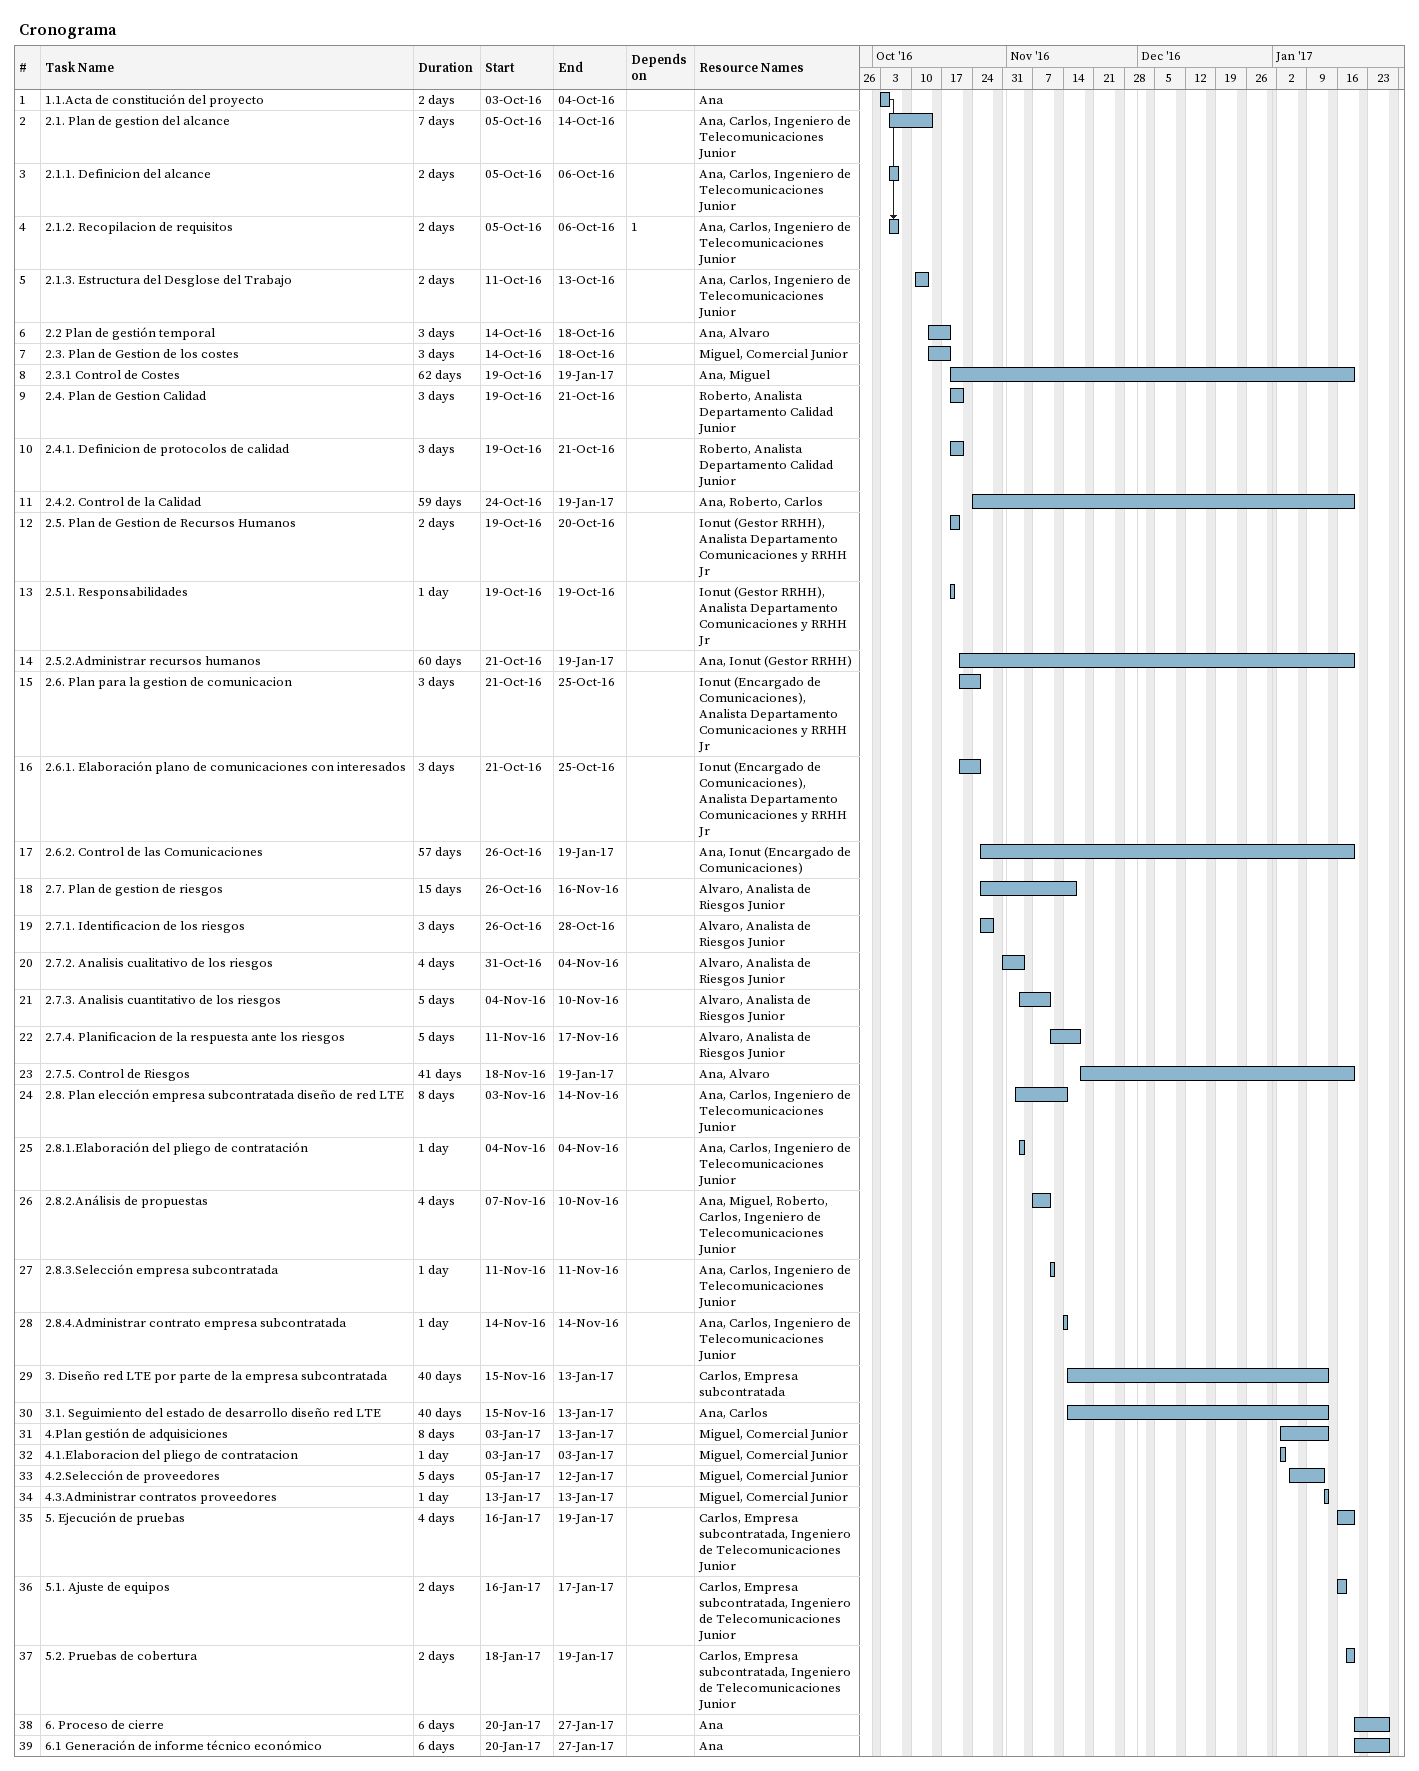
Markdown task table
Cronograma

| ID | Task | Duration | Start | Finish | Predecessors | Resources |
|---|---|---|---|---|---|---|
| 1 | 1.1.Acta de constitución del proyecto | 2d | 2016-10-03 | 2016-10-04 |  | Ana |
| 2 | 2.1. Plan de gestion del alcance | 7d | 2016-10-05 | 2016-10-14 |  | Ana, Carlos, Ingeniero de Telecomunicaciones Junior |
| 3 | 2.1.1. Definicion del alcance | 2d | 2016-10-05 | 2016-10-06 |  | Ana, Carlos, Ingeniero de Telecomunicaciones Junior |
| 4 | 2.1.2. Recopilacion de requisitos | 2d | 2016-10-05 | 2016-10-06 | 1 | Ana, Carlos, Ingeniero de Telecomunicaciones Junior |
| 5 | 2.1.3. Estructura del Desglose del Trabajo | 2d | 2016-10-11 | 2016-10-13 |  | Ana, Carlos, Ingeniero de Telecomunicaciones Junior |
| 6 | 2.2 Plan de gestión temporal | 3d | 2016-10-14 | 2016-10-18 |  | Ana, Alvaro |
| 7 | 2.3. Plan de Gestion de los costes | 3d | 2016-10-14 | 2016-10-18 |  | Miguel, Comercial Junior |
| 8 | 2.3.1 Control de Costes | 62d | 2016-10-19 | 2017-01-19 |  | Ana, Miguel |
| 9 | 2.4. Plan de Gestion Calidad | 3d | 2016-10-19 | 2016-10-21 |  | Roberto, Analista Departamento Calidad Junior |
| 10 | 2.4.1. Definicion de protocolos de calidad | 3d | 2016-10-19 | 2016-10-21 |  | Roberto, Analista Departamento Calidad Junior |
| 11 | 2.4.2. Control de la Calidad | 59d | 2016-10-24 | 2017-01-19 |  | Ana, Roberto, Carlos |
| 12 | 2.5. Plan de Gestion de Recursos Humanos | 2d | 2016-10-19 | 2016-10-20 |  | Ionut (Gestor RRHH), Analista Departamento Comunicaciones y RRHH Jr |
| 13 | 2.5.1. Responsabilidades | 1d | 2016-10-19 | 2016-10-19 |  | Ionut (Gestor RRHH), Analista Departamento Comunicaciones y RRHH Jr |
| 14 | 2.5.2.Administrar recursos humanos | 60d | 2016-10-21 | 2017-01-19 |  | Ana, Ionut (Gestor RRHH) |
| 15 | 2.6. Plan para la gestion de comunicacion | 3d | 2016-10-21 | 2016-10-25 |  | Ionut (Encargado de Comunicaciones), Analista Departamento Comunicaciones y RRHH Jr |
| 16 | 2.6.1. Elaboración plano de comunicaciones con interesados | 3d | 2016-10-21 | 2016-10-25 |  | Ionut (Encargado de Comunicaciones), Analista Departamento Comunicaciones y RRHH Jr |
| 17 | 2.6.2. Control de las Comunicaciones | 57d | 2016-10-26 | 2017-01-19 |  | Ana, Ionut (Encargado de Comunicaciones) |
| 18 | 2.7. Plan de gestion de riesgos | 15d | 2016-10-26 | 2016-11-16 |  | Alvaro, Analista de Riesgos Junior |
| 19 | 2.7.1. Identificacion de los riesgos | 3d | 2016-10-26 | 2016-10-28 |  | Alvaro, Analista de Riesgos Junior |
| 20 | 2.7.2. Analisis cualitativo de los riesgos | 4d | 2016-10-31 | 2016-11-04 |  | Alvaro, Analista de Riesgos Junior |
| 21 | 2.7.3. Analisis cuantitativo de los riesgos | 5d | 2016-11-04 | 2016-11-10 |  | Alvaro, Analista de Riesgos Junior |
| 22 | 2.7.4. Planificacion de la respuesta ante los riesgos | 5d | 2016-11-11 | 2016-11-17 |  | Alvaro, Analista de Riesgos Junior |
| 23 | 2.7.5. Control de Riesgos | 41d | 2016-11-18 | 2017-01-19 |  | Ana, Alvaro |
| 24 | 2.8. Plan elección empresa subcontratada diseño de red LTE | 8d | 2016-11-03 | 2016-11-14 |  | Ana, Carlos, Ingeniero de Telecomunicaciones Junior |
| 25 | 2.8.1.Elaboración del pliego de contratación | 1d | 2016-11-04 | 2016-11-04 |  | Ana, Carlos, Ingeniero de Telecomunicaciones Junior |
| 26 | 2.8.2.Análisis de propuestas | 4d | 2016-11-07 | 2016-11-10 |  | Ana, Miguel, Roberto, Carlos, Ingeniero de Telecomunicaciones Junior |
| 27 | 2.8.3.Selección empresa subcontratada | 1d | 2016-11-11 | 2016-11-11 |  | Ana, Carlos, Ingeniero de Telecomunicaciones Junior |
| 28 | 2.8.4.Administrar contrato empresa subcontratada | 1d | 2016-11-14 | 2016-11-14 |  | Ana, Carlos, Ingeniero de Telecomunicaciones Junior |
| 29 | 3. Diseño red LTE por parte de la empresa subcontratada | 40d | 2016-11-15 | 2017-01-13 |  | Carlos, Empresa subcontratada |
| 30 | 3.1. Seguimiento del estado de desarrollo diseño red LTE | 40d | 2016-11-15 | 2017-01-13 |  | Ana, Carlos |
| 31 | 4.Plan gestión de adquisiciones | 8d | 2017-01-03 | 2017-01-13 |  | Miguel, Comercial Junior |
| 32 | 4.1.Elaboracion del pliego de contratacion | 1d | 2017-01-03 | 2017-01-03 |  | Miguel, Comercial Junior |
| 33 | 4.2.Selección de proveedores | 5d | 2017-01-05 | 2017-01-12 |  | Miguel, Comercial Junior |
| 34 | 4.3.Administrar contratos proveedores | 1d | 2017-01-13 | 2017-01-13 |  | Miguel, Comercial Junior |
| 35 | 5. Ejecución de pruebas | 4d | 2017-01-16 | 2017-01-19 |  | Carlos, Empresa subcontratada, Ingeniero de Telecomunicaciones Junior |
| 36 | 5.1. Ajuste de equipos | 2d | 2017-01-16 | 2017-01-17 |  | Carlos, Empresa subcontratada, Ingeniero de Telecomunicaciones Junior |
| 37 | 5.2. Pruebas de cobertura | 2d | 2017-01-18 | 2017-01-19 |  | Carlos, Empresa subcontratada, Ingeniero de Telecomunicaciones Junior |
| 38 | 6. Proceso de cierre | 6d | 2017-01-20 | 2017-01-27 |  | Ana |
| 39 | 6.1 Generación de informe técnico económico | 6d | 2017-01-20 | 2017-01-27 |  | Ana |
